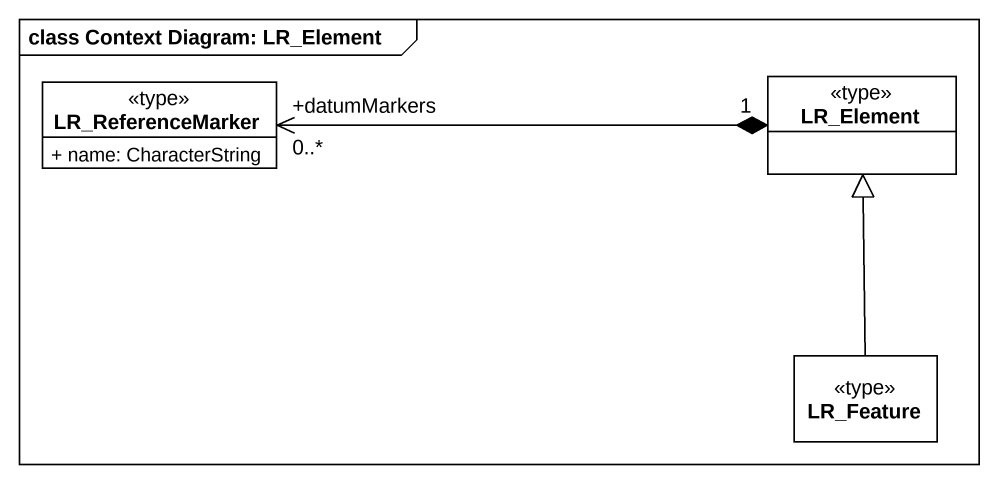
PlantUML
@startuml
mainframe class Context Diagram: LR_Element
hide circle
hide empty members
skinparam classAttributeIconSize 0
class LR_ReferenceMarker <<type>> {
  + name: CharacterString
}
class LR_Element <<type>>
class LR_Feature <<type>>
LR_ReferenceMarker "+datumMarkers\n0..*" <-right-* "1" LR_Element
LR_Feature -up-|> LR_Element
@enduml
